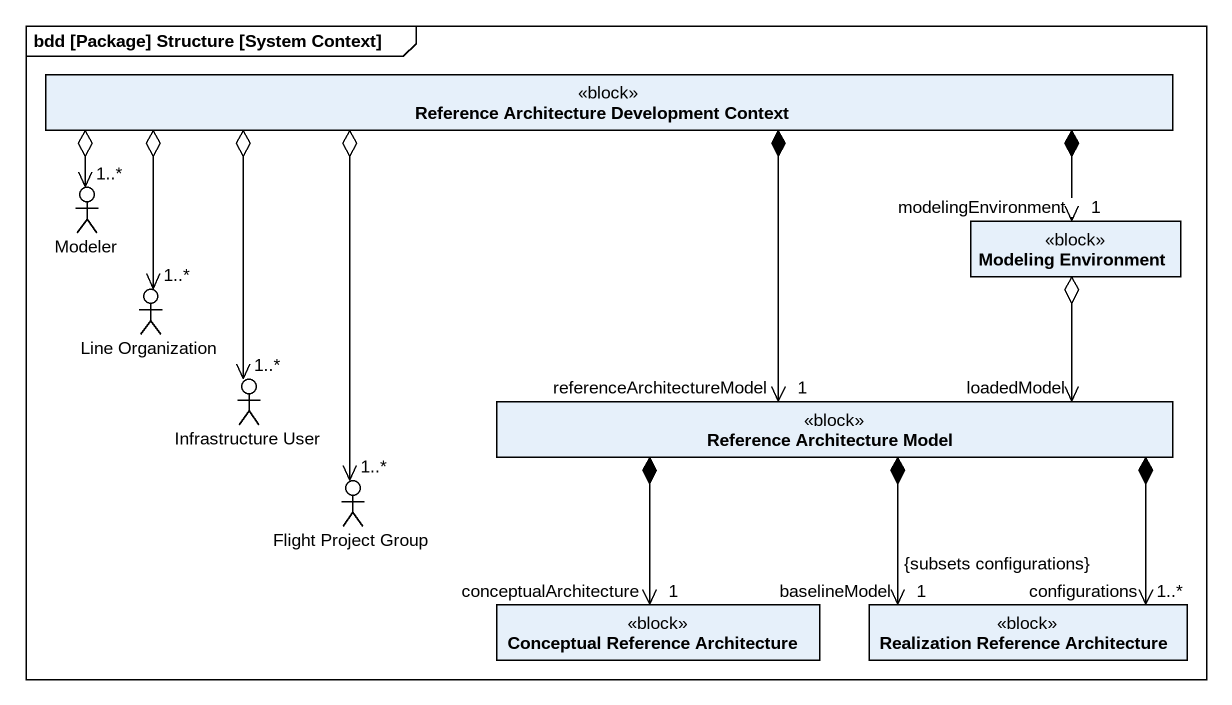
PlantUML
@startuml
mainframe bdd [Package] Structure [System Context]
allowmixing
hide circle
hide empty members
class "Reference Architecture Development Context" as Reference_Architecture <<block>>
actor Modeler
class "Modeling Environment" as Modeling_Environment <<block>>
actor "Line Organization" as Line_Organization
actor "Infrastructure User" as Infrastructure_User
class "Reference Architecture Model" as Reference_Architecture_Model <<block>>
actor "Flight Project Group" as Flight_Project_Group
class "Conceptual Reference Architecture" as Conceptual_Reference <<block>>
class "Realization Reference Architecture" as Realization_Reference <<block>>
Reference_Architecture o-left-> "1..*" Modeler
Reference_Architecture *-right-> "modelingEnvironment\n1" Modeling_Environment
Reference_Architecture o-left-> "1..*" Line_Organization
Reference_Architecture o--> "1..*" Infrastructure_User
Reference_Architecture *--> "referenceArchitectureModel\n1" Reference_Architecture_Model
Reference_Architecture o--> "1..*" Flight_Project_Group
Modeling_Environment o--> "loadedModel" Reference_Architecture_Model
Reference_Architecture_Model *--> "conceptualArchitecture\n1" Conceptual_Reference
Reference_Architecture_Model *--> "configurations\n1..*" Realization_Reference
Reference_Architecture_Model *--> "baselineModel\n1\n{subsets configurations}" Realization_Reference
@enduml
